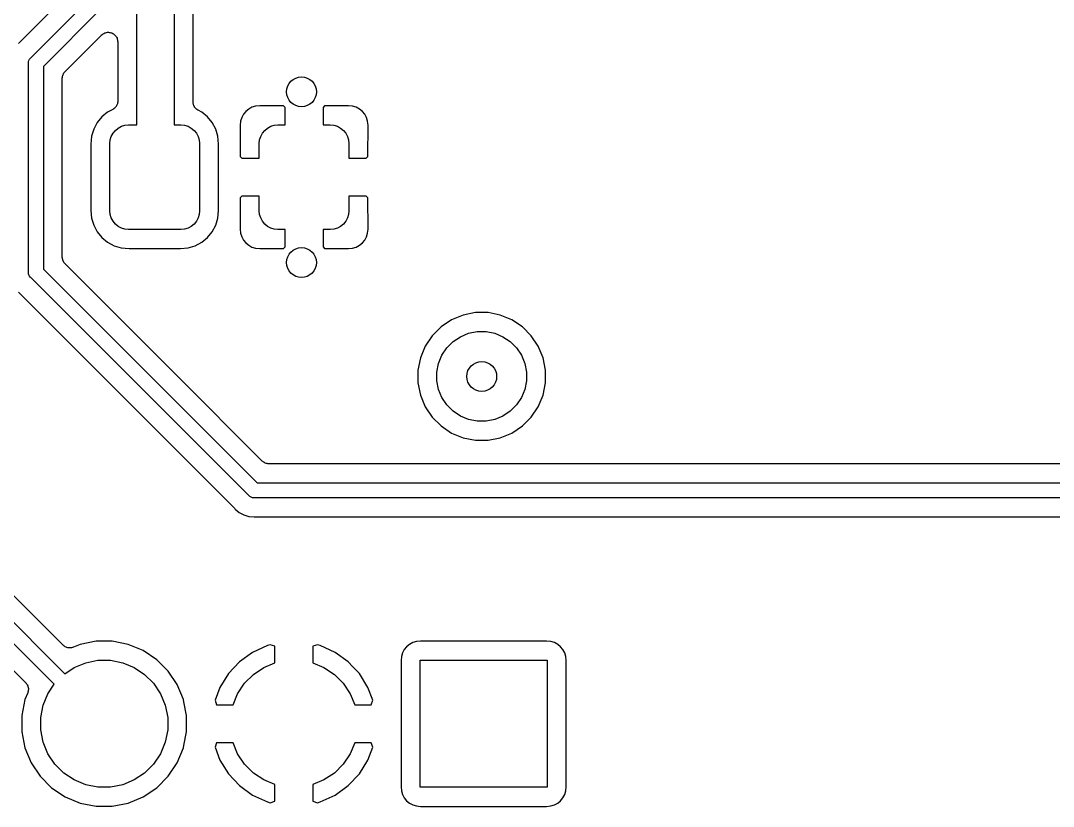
# Model space of a CAD drawing. Extents: x 49 to 143, y -158 to -38.
# Drawn here: x 95.94 to 109.76, y -112.94 to -102.43 of the extents above; entities that cross this region are included whole.
import ezdxf

# ---------------------------------------------------------------- set-up
doc = ezdxf.new("R2010")
doc.units = 0
doc.layers.add('BLACK', color=7, linetype='CONTINUOUS')

msp = doc.modelspace()

# ---------------------------------------------------------------- linework, layer by layer
at = {"layer": 'BLACK', "linetype": 'CONTINUOUS'}
for p, q in [((97.489, -103.821), (97.489, -99.9982)), ((97.989, -99.9982), (97.989, -103.821)), ((98.243, -103.512), (98.243, -100.381)), ((96.5478, -102.088), (95.9054, -102.73)), ((96.0718, -102.923), (96.839, -102.156)), ((97.0062, -102.271), (96.239, -103.038)), ((97.0608, -102.59), (97.0727, -102.587)), ((97.0727, -102.587), (97.0842, -102.583)), ((97.0842, -102.583), (97.0844, -102.583)), ((97.0844, -102.583), (97.0846, -102.583)), ((97.0846, -102.583), (97.0968, -102.582)), ((97.0968, -102.582), (97.1089, -102.581)), ((97.1089, -102.581), (97.1091, -102.581)), ((97.1091, -102.581), (97.1093, -102.581)), ((97.1093, -102.581), (97.1214, -102.583)), ((97.1214, -102.583), (97.1335, -102.584)), ((97.1335, -102.584), (97.1338, -102.584)), ((97.1338, -102.584), (97.134, -102.584)), ((97.134, -102.584), (97.1455, -102.588)), ((97.1455, -102.588), (97.1572, -102.591)), ((96.5302, -103.106), (97.0182, -102.618)), ((97.0182, -102.618), (97.0191, -102.618)), ((97.0191, -102.618), (97.0191, -102.617)), ((97.0191, -102.617), (97.0192, -102.617)), ((97.0192, -102.617), (97.0195, -102.617)), ((97.0195, -102.617), (97.0291, -102.61)), ((97.0291, -102.61), (97.0385, -102.602)), ((97.0385, -102.602), (97.0387, -102.602)), ((97.0387, -102.602), (97.0388, -102.602)), ((97.0388, -102.602), (97.0497, -102.596)), ((97.0497, -102.596), (97.0604, -102.59)), ((97.0604, -102.59), (97.0606, -102.59)), ((97.0606, -102.59), (97.0608, -102.59)), ((97.1572, -102.591), (97.1574, -102.591)), ((97.1574, -102.591), (97.1576, -102.591)), ((97.1576, -102.591), (97.1683, -102.597)), ((97.1683, -102.597), (97.179, -102.603)), ((97.179, -102.603), (97.1792, -102.603)), ((97.1792, -102.603), (97.1794, -102.603)), ((97.1794, -102.603), (97.1888, -102.611)), ((97.1888, -102.611), (97.1981, -102.619)), ((97.1981, -102.619), (97.1983, -102.619)), ((97.1983, -102.619), (97.1984, -102.619)), ((97.1984, -102.619), (97.2061, -102.629)), ((97.2061, -102.629), (97.2138, -102.638)), ((97.2138, -102.638), (97.2139, -102.638)), ((97.2139, -102.638), (97.214, -102.638)), ((97.214, -102.638), (97.2198, -102.649)), ((97.2198, -102.649), (97.2254, -102.66)), ((97.2254, -102.66), (97.2255, -102.66)), ((97.2255, -102.66), (97.2256, -102.66)), ((97.2256, -102.66), (97.2291, -102.672)), ((97.2291, -102.672), (97.2326, -102.684)), ((97.2326, -102.684), (97.2326, -102.684)), ((97.2326, -102.684), (97.2327, -102.684)), ((97.2327, -102.684), (97.2338, -102.696)), ((97.2338, -102.696), (97.235, -102.708)), ((97.235, -102.708), (97.235, -103.502)), ((96.0385, -102.997), (96.0404, -102.977)), ((96.039, -103.002), (96.0385, -102.997)), ((96.039, -105.786), (96.039, -103.002)), ((96.0404, -102.977), (96.0462, -102.959)), ((96.0462, -102.959), (96.0555, -102.941)), ((96.0555, -102.941), (96.0648, -102.93)), ((96.0648, -102.93), (96.0679, -102.926)), ((96.0679, -102.926), (96.0718, -102.923)), ((96.239, -103.038), (96.239, -105.75)), ((96.5033, -103.146), (96.5089, -103.136)), ((96.5089, -103.136), (96.5145, -103.126)), ((96.5145, -103.126), (96.5149, -103.125)), ((96.5149, -103.125), (96.5152, -103.124)), ((96.5152, -103.124), (96.5228, -103.115)), ((96.5228, -103.115), (96.5302, -103.106)), ((96.493, -103.194), (96.4943, -103.183)), ((96.493, -103.196), (96.493, -103.194)), ((96.493, -105.592), (96.493, -103.196)), ((96.493, -103.196), (96.493, -103.196)), ((96.493, -103.196), (96.493, -103.196)), ((96.493, -103.196), (96.493, -103.196)), ((96.4943, -103.183), (96.4955, -103.171)), ((96.4955, -103.171), (96.4957, -103.17)), ((96.4957, -103.17), (96.4958, -103.17)), ((96.4958, -103.17), (96.4993, -103.159)), ((96.4993, -103.159), (96.5028, -103.147)), ((96.5028, -103.147), (96.5031, -103.147)), ((96.5031, -103.147), (96.5033, -103.146)), ((97.2247, -103.552), (97.222, -103.557)), ((97.2268, -103.546), (97.2247, -103.552)), ((97.2294, -103.539), (97.2268, -103.546)), ((97.2305, -103.534), (97.2294, -103.539)), ((97.2322, -103.529), (97.2305, -103.534)), ((97.233, -103.522), (97.2322, -103.529)), ((97.2343, -103.515), (97.233, -103.522)), ((97.2344, -103.51), (97.2343, -103.515)), ((97.235, -103.504), (97.2344, -103.51)), ((97.235, -103.502), (97.235, -103.504)), ((98.2435, -103.518), (98.243, -103.512)), ((98.2435, -103.523), (98.2435, -103.518)), ((98.2448, -103.53), (98.2435, -103.523)), ((98.2454, -103.537), (98.2448, -103.53)), ((98.247, -103.542), (98.2454, -103.537)), ((98.2481, -103.548), (98.247, -103.542)), ((98.2506, -103.554), (98.2481, -103.548)), ((98.2526, -103.56), (98.2506, -103.554)), ((97.0991, -103.651), (97.0225, -103.714)), ((97.1679, -103.614), (97.0991, -103.651)), ((97.1726, -103.611), (97.1679, -103.614)), ((97.1775, -103.608), (97.1726, -103.611)), ((97.1828, -103.604), (97.1775, -103.608)), ((97.1885, -103.6), (97.1828, -103.604)), ((97.1925, -103.596), (97.1885, -103.6)), ((97.1969, -103.593), (97.1925, -103.596)), ((97.2012, -103.588), (97.1969, -103.593)), ((97.206, -103.583), (97.2012, -103.588)), ((97.2092, -103.578), (97.206, -103.583)), ((97.2128, -103.574), (97.2092, -103.578)), ((97.2161, -103.568), (97.2128, -103.574)), ((97.2198, -103.562), (97.2161, -103.568)), ((97.222, -103.557), (97.2198, -103.562)), ((98.2552, -103.565), (98.2526, -103.56)), ((98.2573, -103.571), (98.2552, -103.565)), ((98.261, -103.576), (98.2573, -103.571)), ((98.2642, -103.582), (98.261, -103.576)), ((98.2678, -103.587), (98.2642, -103.582)), ((98.2709, -103.591), (98.2678, -103.587)), ((98.2756, -103.596), (98.2709, -103.591)), ((98.2799, -103.601), (98.2756, -103.596)), ((98.2842, -103.605), (98.2799, -103.601)), ((98.2882, -103.609), (98.2842, -103.605)), ((98.2938, -103.613), (98.2882, -103.609)), ((98.299, -103.617), (98.2938, -103.613)), ((98.3039, -103.62), (98.299, -103.617)), ((98.3086, -103.623), (98.3039, -103.62)), ((98.3101, -103.624), (98.3086, -103.623)), ((98.3605, -103.651), (98.3101, -103.624)), ((98.4371, -103.714), (98.3605, -103.651)), ((98.9176, -103.679), (98.894, -103.723)), ((98.9493, -103.641), (98.9176, -103.679)), ((98.988, -103.609), (98.9493, -103.641)), ((99.0321, -103.585), (98.988, -103.609)), ((99.08, -103.571), (99.0321, -103.585)), ((99.1357, -103.565), (99.08, -103.571)), ((99.4547, -103.567), (99.1357, -103.565)), ((99.4758, -103.588), (99.4547, -103.567)), ((99.4758, -103.821), (99.4758, -103.588)), ((100.005, -103.567), (99.9838, -103.588)), ((99.9838, -103.588), (99.9838, -103.821)), ((100.324, -103.565), (100.005, -103.567)), ((100.38, -103.571), (100.324, -103.565)), ((100.427, -103.585), (100.38, -103.571)), ((100.472, -103.609), (100.427, -103.585)), ((100.51, -103.641), (100.472, -103.609)), ((100.542, -103.679), (100.51, -103.641)), ((100.566, -103.723), (100.542, -103.679)), ((96.9597, -103.79), (96.913, -103.878)), ((97.0225, -103.714), (96.9597, -103.79)), ((97.2841, -103.84), (97.331, -103.826)), ((97.331, -103.826), (97.3798, -103.821)), ((97.3798, -103.821), (97.489, -103.821)), ((97.989, -103.821), (98.0798, -103.821)), ((98.0798, -103.821), (98.1286, -103.826)), ((98.1286, -103.826), (98.1755, -103.84)), ((98.4999, -103.79), (98.4371, -103.714)), ((98.5466, -103.878), (98.4999, -103.79)), ((98.8795, -103.771), (98.874, -103.827)), ((98.874, -103.827), (98.8756, -104.246)), ((98.894, -103.723), (98.8795, -103.771)), ((99.2841, -103.84), (99.331, -103.826)), ((99.331, -103.826), (99.3798, -103.821)), ((99.3798, -103.821), (99.4758, -103.821)), ((99.9838, -103.821), (100.08, -103.821)), ((100.08, -103.821), (100.129, -103.826)), ((100.129, -103.826), (100.175, -103.84)), ((100.58, -103.771), (100.566, -103.723)), ((100.586, -103.827), (100.58, -103.771)), ((100.584, -104.246), (100.586, -103.827)), ((96.913, -103.878), (96.8843, -103.972)), ((97.1488, -103.975), (97.1719, -103.932)), ((97.1719, -103.932), (97.203, -103.894)), ((97.203, -103.894), (97.2409, -103.863)), ((97.2409, -103.863), (97.2841, -103.84)), ((98.1755, -103.84), (98.2187, -103.863)), ((98.2187, -103.863), (98.2566, -103.894)), ((98.2566, -103.894), (98.2877, -103.932)), ((98.2877, -103.932), (98.3108, -103.975)), ((98.5753, -103.972), (98.5466, -103.878)), ((99.1488, -103.975), (99.1719, -103.932)), ((99.1719, -103.932), (99.203, -103.894)), ((99.203, -103.894), (99.2409, -103.863)), ((99.2409, -103.863), (99.2841, -103.84)), ((100.175, -103.84), (100.219, -103.863)), ((100.219, -103.863), (100.257, -103.894)), ((100.257, -103.894), (100.288, -103.932)), ((100.288, -103.932), (100.311, -103.975)), ((96.8843, -103.972), (96.874, -104.077)), ((96.874, -104.077), (96.874, -104.965)), ((97.1298, -104.071), (97.1346, -104.022)), ((97.1298, -104.971), (97.1298, -104.071)), ((97.1346, -104.022), (97.1488, -103.975)), ((98.3108, -103.975), (98.325, -104.022)), ((98.325, -104.022), (98.3298, -104.071)), ((98.3298, -104.071), (98.3298, -104.971)), ((98.5856, -104.077), (98.5753, -103.972)), ((98.5856, -104.965), (98.5856, -104.077)), ((99.1298, -104.071), (99.1346, -104.022)), ((99.1298, -104.267), (99.1298, -104.071)), ((99.1346, -104.022), (99.1488, -103.975)), ((100.311, -103.975), (100.325, -104.022)), ((100.325, -104.022), (100.33, -104.071)), ((100.33, -104.071), (100.33, -104.267)), ((98.8756, -104.246), (98.8967, -104.267)), ((100.563, -104.267), (100.584, -104.246)), ((98.8967, -104.267), (99.1298, -104.267)), ((100.33, -104.267), (100.563, -104.267)), ((98.8756, -104.796), (98.874, -105.215)), ((98.8967, -104.775), (98.8756, -104.796)), ((99.1298, -104.775), (98.8967, -104.775)), ((99.1298, -104.971), (99.1298, -104.775)), ((100.33, -104.775), (100.33, -104.971)), ((100.563, -104.775), (100.33, -104.775)), ((100.584, -104.796), (100.563, -104.775)), ((100.586, -105.215), (100.584, -104.796)), ((96.874, -104.965), (96.8843, -105.07)), ((96.8843, -105.07), (96.913, -105.164)), ((97.1346, -105.02), (97.1298, -104.971)), ((97.1488, -105.067), (97.1346, -105.02)), ((97.1719, -105.11), (97.1488, -105.067)), ((98.3108, -105.067), (98.2877, -105.11)), ((98.325, -105.02), (98.3108, -105.067)), ((98.3298, -104.971), (98.325, -105.02)), ((98.5466, -105.164), (98.5753, -105.07)), ((98.5753, -105.07), (98.5856, -104.965)), ((99.1346, -105.02), (99.1298, -104.971)), ((99.1488, -105.067), (99.1346, -105.02)), ((99.1719, -105.11), (99.1488, -105.067)), ((100.311, -105.067), (100.288, -105.11)), ((100.325, -105.02), (100.311, -105.067)), ((100.33, -104.971), (100.325, -105.02)), ((90.539, -105.18), (96.5254, -111.167)), ((96.913, -105.164), (96.9597, -105.252)), ((97.203, -105.148), (97.1719, -105.11)), ((97.2409, -105.179), (97.203, -105.148)), ((97.2841, -105.202), (97.2409, -105.179)), ((97.331, -105.216), (97.2841, -105.202)), ((98.1755, -105.202), (98.1286, -105.216)), ((98.2187, -105.179), (98.1755, -105.202)), ((98.2566, -105.148), (98.2187, -105.179)), ((98.2877, -105.11), (98.2566, -105.148)), ((98.4999, -105.252), (98.5466, -105.164)), ((98.874, -105.215), (98.8795, -105.271)), ((99.203, -105.148), (99.1719, -105.11)), ((99.2409, -105.179), (99.203, -105.148)), ((99.2841, -105.202), (99.2409, -105.179)), ((99.331, -105.216), (99.2841, -105.202)), ((100.175, -105.202), (100.129, -105.216)), ((100.219, -105.179), (100.175, -105.202)), ((100.257, -105.148), (100.219, -105.179)), ((100.288, -105.11), (100.257, -105.148)), ((100.58, -105.271), (100.586, -105.215)), ((96.3839, -111.308), (90.3718, -105.296)), ((96.5024, -110.785), (91.0536, -105.336)), ((96.9597, -105.252), (97.0225, -105.328)), ((97.0225, -105.328), (97.0991, -105.391)), ((97.3798, -105.221), (97.331, -105.216)), ((98.0798, -105.221), (97.3798, -105.221)), ((98.1286, -105.216), (98.0798, -105.221)), ((98.3605, -105.391), (98.4371, -105.328)), ((98.4371, -105.328), (98.4999, -105.252)), ((98.8795, -105.271), (98.894, -105.319)), ((98.894, -105.319), (98.9176, -105.363)), ((99.3798, -105.221), (99.331, -105.216)), ((99.4758, -105.221), (99.3798, -105.221)), ((99.4758, -105.454), (99.4758, -105.221)), ((100.08, -105.221), (99.9838, -105.221)), ((99.9838, -105.221), (99.9838, -105.454)), ((100.129, -105.216), (100.08, -105.221)), ((100.542, -105.363), (100.566, -105.319)), ((100.566, -105.319), (100.58, -105.271)), ((90.2054, -105.489), (96.0018, -111.285)), ((97.0991, -105.391), (97.1865, -105.438)), ((97.1865, -105.438), (97.2812, -105.467)), ((97.2812, -105.467), (97.386, -105.477)), ((97.386, -105.477), (98.0736, -105.477)), ((98.0736, -105.477), (98.1784, -105.467)), ((98.1784, -105.467), (98.2731, -105.438)), ((98.2731, -105.438), (98.3605, -105.391)), ((98.9176, -105.363), (98.9493, -105.401)), ((98.9493, -105.401), (98.988, -105.433)), ((98.988, -105.433), (99.0321, -105.457)), ((99.0321, -105.457), (99.08, -105.471)), ((99.08, -105.471), (99.1357, -105.477)), ((99.1357, -105.477), (99.4547, -105.475)), ((99.4547, -105.475), (99.4758, -105.454)), ((99.9838, -105.454), (100.005, -105.475)), ((100.005, -105.475), (100.324, -105.477)), ((100.324, -105.477), (100.38, -105.471)), ((100.38, -105.471), (100.427, -105.457)), ((100.427, -105.457), (100.472, -105.433)), ((100.472, -105.433), (100.51, -105.401)), ((100.51, -105.401), (100.542, -105.363)), ((96.4941, -105.603), (96.493, -105.592)), ((96.4952, -105.615), (96.4941, -105.603)), ((96.4954, -105.616), (96.4952, -105.615)), ((96.4988, -105.628), (96.4954, -105.616)), ((96.4954, -105.616), (96.4954, -105.616)), ((96.5021, -105.639), (96.4988, -105.628)), ((96.239, -105.75), (99.1014, -108.612)), ((96.5024, -105.64), (96.5021, -105.639)), ((96.5026, -105.64), (96.5024, -105.64)), ((96.5081, -105.651), (96.5026, -105.64)), ((96.5135, -105.661), (96.5081, -105.651)), ((96.5139, -105.661), (96.5135, -105.661)), ((96.5142, -105.662), (96.5139, -105.661)), ((96.5216, -105.671), (96.5142, -105.662)), ((96.529, -105.68), (96.5216, -105.671)), ((96.5299, -105.681), (96.529, -105.68)), ((96.5302, -105.682), (96.5299, -105.681)), ((96.5299, -105.681), (96.5299, -105.681)), ((96.5299, -105.681), (96.5299, -105.681)), ((98.0298, -107.181), (96.5302, -105.682)), ((96.0385, -105.791), (96.039, -105.786)), ((96.039, -105.796), (96.0385, -105.791)), ((96.0398, -105.804), (96.039, -105.796)), ((96.039, -105.796), (96.039, -105.796)), ((96.0404, -105.811), (96.0398, -105.804)), ((96.042, -105.816), (96.0404, -105.811)), ((96.0462, -105.829), (96.042, -105.816)), ((96.0555, -105.847), (96.0462, -105.829)), ((96.0679, -105.862), (96.0555, -105.847)), ((96.0718, -105.865), (96.0679, -105.862)), ((98.9858, -108.779), (96.0718, -105.865)), ((95.9054, -106.058), (98.793, -108.946)), ((101.703, -106.431), (101.564, -106.525)), ((101.859, -106.367), (101.703, -106.431)), ((102.024, -106.334), (101.859, -106.367)), ((102.192, -106.334), (102.024, -106.334)), ((102.357, -106.367), (102.192, -106.334)), ((102.513, -106.431), (102.357, -106.367)), ((102.652, -106.525), (102.513, -106.431)), ((101.564, -106.525), (101.445, -106.644)), ((101.933, -106.611), (102.049, -106.588)), ((102.049, -106.588), (102.167, -106.588)), ((102.167, -106.588), (102.283, -106.611)), ((102.771, -106.644), (102.652, -106.525)), ((101.445, -106.644), (101.351, -106.783)), ((101.642, -106.806), (101.726, -106.722)), ((101.726, -106.722), (101.824, -106.656)), ((101.824, -106.656), (101.933, -106.611)), ((102.283, -106.611), (102.392, -106.656)), ((102.392, -106.656), (102.49, -106.722)), ((102.49, -106.722), (102.574, -106.806)), ((102.865, -106.783), (102.771, -106.644)), ((101.351, -106.783), (101.287, -106.939)), ((101.576, -106.904), (101.642, -106.806)), ((102.574, -106.806), (102.64, -106.904)), ((102.929, -106.939), (102.865, -106.783)), ((101.287, -106.939), (101.254, -107.104)), ((101.508, -107.129), (101.531, -107.013)), ((101.531, -107.013), (101.576, -106.904)), ((102.64, -106.904), (102.685, -107.013)), ((102.685, -107.013), (102.708, -107.129)), ((102.962, -107.104), (102.929, -106.939)), ((101.254, -107.104), (101.254, -107.272)), ((101.508, -107.247), (101.508, -107.129)), ((102.708, -107.129), (102.708, -107.247)), ((102.962, -107.272), (102.962, -107.104)), ((99.1694, -108.321), (98.0298, -107.181)), ((101.254, -107.272), (101.287, -107.437)), ((101.531, -107.363), (101.508, -107.247)), ((102.708, -107.247), (102.685, -107.363)), ((102.929, -107.437), (102.962, -107.272)), ((101.576, -107.472), (101.531, -107.363)), ((102.685, -107.363), (102.64, -107.472)), ((101.287, -107.437), (101.351, -107.593)), ((101.642, -107.57), (101.576, -107.472)), ((102.64, -107.472), (102.574, -107.57)), ((102.865, -107.593), (102.929, -107.437)), ((101.351, -107.593), (101.445, -107.732)), ((101.726, -107.654), (101.642, -107.57)), ((101.824, -107.72), (101.726, -107.654)), ((102.49, -107.654), (102.392, -107.72)), ((102.574, -107.57), (102.49, -107.654)), ((102.771, -107.732), (102.865, -107.593)), ((101.445, -107.732), (101.564, -107.851)), ((101.933, -107.765), (101.824, -107.72)), ((102.049, -107.788), (101.933, -107.765)), ((102.167, -107.788), (102.049, -107.788)), ((102.283, -107.765), (102.167, -107.788)), ((102.392, -107.72), (102.283, -107.765)), ((102.652, -107.851), (102.771, -107.732)), ((101.564, -107.851), (101.703, -107.945)), ((101.703, -107.945), (101.859, -108.009)), ((102.357, -108.009), (102.513, -107.945)), ((102.513, -107.945), (102.652, -107.851)), ((101.859, -108.009), (102.024, -108.042)), ((102.024, -108.042), (102.192, -108.042)), ((102.192, -108.042), (102.357, -108.009)), ((99.1785, -108.328), (99.1694, -108.321)), ((99.1875, -108.336), (99.1785, -108.328)), ((99.1881, -108.336), (99.1875, -108.336)), ((99.1886, -108.337), (99.1881, -108.336)), ((99.1989, -108.342), (99.1886, -108.337)), ((99.2092, -108.348), (99.1989, -108.342)), ((99.2098, -108.348), (99.2092, -108.348)), ((99.2104, -108.348), (99.2098, -108.348)), ((99.2216, -108.352), (99.2104, -108.348)), ((99.2328, -108.355), (99.2216, -108.352)), ((99.2335, -108.355), (99.2328, -108.355)), ((99.2341, -108.355), (99.2335, -108.355)), ((99.2458, -108.357), (99.2341, -108.355)), ((99.2575, -108.358), (99.2458, -108.357)), ((99.2588, -108.358), (99.2575, -108.358)), ((99.2592, -108.358), (99.2588, -108.358)), ((99.2588, -108.358), (99.2588, -108.358)), ((99.2588, -108.358), (99.2588, -108.358)), ((116.006, -108.358), (99.2592, -108.358)), ((99.1014, -108.612), (116.164, -108.612)), ((98.9889, -108.783), (98.9858, -108.779)), ((99.0042, -108.796), (98.9889, -108.783)), ((99.0123, -108.8), (99.0042, -108.796)), ((99.0215, -108.805), (99.0123, -108.8)), ((99.0404, -108.811), (99.0215, -108.805)), ((98.793, -108.946), (98.7942, -108.947)), ((98.7942, -108.947), (98.7976, -108.951)), ((99.0422, -108.811), (99.0404, -108.811)), ((99.0551, -108.812), (99.0422, -108.811)), ((99.06, -108.812), (99.0551, -108.812)), ((99.0551, -108.812), (99.0551, -108.812)), ((99.0649, -108.812), (99.06, -108.812)), ((116.2, -108.812), (99.0649, -108.812)), ((98.7976, -108.951), (98.8013, -108.955)), ((98.8013, -108.955), (98.8085, -108.964)), ((98.8085, -108.964), (98.8624, -109.008)), ((98.8624, -109.008), (98.9239, -109.041)), ((98.9239, -109.041), (98.9751, -109.056)), ((98.9751, -109.056), (98.9752, -109.056)), ((98.9752, -109.056), (98.9906, -109.061)), ((98.9906, -109.061), (99.06, -109.068)), ((99.06, -109.068), (99.0712, -109.067)), ((99.0712, -109.067), (99.0729, -109.066)), ((99.0729, -109.066), (99.0783, -109.067)), ((99.0783, -109.067), (99.0836, -109.066)), ((99.0836, -109.066), (116.181, -109.066)), ((96.9447, -110.732), (96.7314, -110.775)), ((97.1621, -110.732), (96.9447, -110.732)), ((97.3754, -110.775), (97.1621, -110.732)), ((101.234, -110.736), (101.186, -110.75)), ((101.29, -110.73), (101.234, -110.736)), ((102.977, -110.73), (101.29, -110.73)), ((103.033, -110.736), (102.977, -110.73)), ((103.081, -110.75), (103.033, -110.736)), ((96.5116, -110.792), (96.5024, -110.785)), ((96.5207, -110.8), (96.5116, -110.792)), ((96.5212, -110.8), (96.5207, -110.8)), ((96.5216, -110.8), (96.5212, -110.8)), ((96.532, -110.806), (96.5216, -110.8)), ((96.5424, -110.812), (96.532, -110.806)), ((96.5429, -110.812), (96.5424, -110.812)), ((96.5434, -110.812), (96.5429, -110.812)), ((96.5548, -110.816), (96.5434, -110.812)), ((96.566, -110.819), (96.5548, -110.816)), ((96.5666, -110.819), (96.566, -110.819)), ((96.5671, -110.819), (96.5666, -110.819)), ((96.579, -110.82), (96.5671, -110.819)), ((96.5907, -110.822), (96.579, -110.82)), ((96.5912, -110.822), (96.5907, -110.822)), ((96.5918, -110.822), (96.5912, -110.822)), ((96.6036, -110.821), (96.5918, -110.822)), ((96.6154, -110.82), (96.6036, -110.821)), ((96.6159, -110.82), (96.6154, -110.82)), ((96.6165, -110.819), (96.6159, -110.82)), ((96.6278, -110.816), (96.6165, -110.819)), ((96.6392, -110.813), (96.6278, -110.816)), ((96.6402, -110.812), (96.6392, -110.813)), ((96.6403, -110.812), (96.6402, -110.812)), ((96.6402, -110.812), (96.6402, -110.812)), ((96.6408, -110.812), (96.6403, -110.812)), ((96.7314, -110.775), (96.6408, -110.812)), ((97.5763, -110.858), (97.3754, -110.775)), ((97.7572, -110.979), (97.5763, -110.858)), ((99.0404, -110.881), (98.8648, -111.008)), ((99.241, -110.79), (99.0404, -110.881)), ((99.2754, -110.78), (99.241, -110.79)), ((99.3394, -110.8), (99.2754, -110.78)), ((99.3394, -111.021), (99.3394, -110.8)), ((99.9114, -110.78), (99.8474, -110.8)), ((99.8474, -110.8), (99.8474, -111.021)), ((99.9458, -110.79), (99.9114, -110.78)), ((100.146, -110.881), (99.9458, -110.79)), ((100.322, -111.008), (100.146, -110.881)), ((101.071, -110.844), (101.048, -110.889)), ((101.103, -110.806), (101.071, -110.844)), ((101.142, -110.774), (101.103, -110.806)), ((101.186, -110.75), (101.142, -110.774)), ((103.125, -110.774), (103.081, -110.75)), ((103.164, -110.806), (103.125, -110.774)), ((103.196, -110.844), (103.164, -110.806)), ((103.219, -110.889), (103.196, -110.844)), ((96.6508, -111.083), (96.8055, -111.019)), ((96.8055, -111.019), (96.9697, -110.986)), ((96.9697, -110.986), (97.1371, -110.986)), ((97.1371, -110.986), (97.3013, -111.019)), ((97.3013, -111.019), (97.456, -111.083)), ((97.9109, -111.132), (97.7572, -110.979)), ((98.8648, -111.008), (98.7171, -111.166)), ((99.1908, -111.083), (99.3394, -111.021)), ((99.8474, -111.021), (99.996, -111.083)), ((100.383, -111.073), (100.322, -111.008)), ((101.033, -110.936), (101.028, -110.992)), ((101.028, -110.992), (101.028, -112.68)), ((101.048, -110.889), (101.033, -110.936)), ((101.283, -112.686), (101.283, -110.986)), ((101.283, -110.986), (102.983, -110.986)), ((102.983, -110.986), (102.983, -112.686)), ((103.234, -110.936), (103.219, -110.889)), ((103.239, -110.992), (103.234, -110.936)), ((103.239, -112.68), (103.239, -110.992)), ((96.5254, -111.167), (96.6508, -111.083)), ((97.456, -111.083), (97.5952, -111.176)), ((98.0318, -111.313), (97.9109, -111.132)), ((99.0516, -111.176), (99.1908, -111.083)), ((99.996, -111.083), (100.135, -111.176)), ((100.47, -111.166), (100.383, -111.073)), ((96.0018, -111.285), (96.0022, -111.286)), ((96.0022, -111.286), (96.0023, -111.286)), ((96.0023, -111.286), (96.0023, -111.286)), ((96.0023, -111.286), (96.003, -111.286)), ((96.003, -111.286), (96.0104, -111.296)), ((96.0104, -111.296), (96.0179, -111.305)), ((97.5952, -111.176), (97.7136, -111.294)), ((97.7136, -111.294), (97.8067, -111.434)), ((98.7171, -111.166), (98.6031, -111.35)), ((98.8401, -111.434), (98.9332, -111.294)), ((98.9332, -111.294), (99.0516, -111.176)), ((100.135, -111.176), (100.254, -111.294)), ((100.254, -111.294), (100.347, -111.434)), ((100.584, -111.35), (100.47, -111.166)), ((96.0293, -111.424), (95.9918, -111.514)), ((96.0179, -111.305), (96.0182, -111.305)), ((96.0182, -111.305), (96.0185, -111.306)), ((96.0185, -111.306), (96.024, -111.316)), ((96.024, -111.316), (96.0295, -111.327)), ((96.0328, -111.412), (96.0293, -111.424)), ((96.0295, -111.327), (96.0297, -111.327)), ((96.0297, -111.327), (96.0299, -111.328)), ((96.0299, -111.328), (96.0332, -111.339)), ((96.0363, -111.401), (96.0328, -111.412)), ((96.0332, -111.339), (96.0366, -111.351)), ((96.0364, -111.4), (96.0363, -111.401)), ((96.0365, -111.4), (96.0364, -111.4)), ((96.0377, -111.388), (96.0365, -111.4)), ((96.0366, -111.351), (96.0367, -111.351)), ((96.0367, -111.351), (96.0368, -111.352)), ((96.0368, -111.352), (96.0379, -111.363)), ((96.039, -111.376), (96.0377, -111.388)), ((96.0379, -111.363), (96.039, -111.375)), ((96.039, -111.375), (96.0389, -111.376)), ((96.0389, -111.376), (96.039, -111.376)), ((96.2361, -111.588), (96.3001, -111.434)), ((96.3001, -111.434), (96.3839, -111.308)), ((97.8067, -111.434), (97.8707, -111.588)), ((98.115, -111.514), (98.0318, -111.313)), ((98.6031, -111.35), (98.5382, -111.523)), ((98.7786, -111.582), (98.8401, -111.434)), ((100.347, -111.434), (100.408, -111.582)), ((100.649, -111.523), (100.584, -111.35)), ((95.9918, -111.514), (95.9494, -111.727)), ((98.1209, -111.544), (98.115, -111.514)), ((98.1574, -111.727), (98.1209, -111.544)), ((98.5382, -111.523), (98.5571, -111.582)), ((100.63, -111.582), (100.649, -111.523)), ((96.2034, -111.752), (96.2361, -111.588)), ((97.8707, -111.588), (97.9034, -111.752)), ((98.5571, -111.582), (98.7786, -111.582)), ((100.408, -111.582), (100.63, -111.582)), ((95.9494, -111.727), (95.9494, -111.945)), ((96.2034, -111.92), (96.2034, -111.752)), ((97.9034, -111.752), (97.9034, -111.92)), ((98.1574, -111.945), (98.1574, -111.727)), ((95.9494, -111.945), (95.9918, -112.158)), ((96.2361, -112.084), (96.2034, -111.92)), ((97.9034, -111.92), (97.8707, -112.084)), ((98.1209, -112.128), (98.1574, -111.945)), ((96.3001, -112.239), (96.2361, -112.084)), ((97.8707, -112.084), (97.8067, -112.239)), ((98.115, -112.158), (98.1209, -112.128)), ((98.1209, -112.128), (98.1209, -112.128)), ((98.5571, -112.09), (98.5382, -112.15)), ((98.7786, -112.09), (98.5571, -112.09)), ((98.8401, -112.239), (98.7786, -112.09)), ((100.408, -112.09), (100.347, -112.239)), ((100.63, -112.09), (100.408, -112.09)), ((100.649, -112.15), (100.63, -112.09)), ((95.9918, -112.158), (96.075, -112.359)), ((96.3932, -112.378), (96.3001, -112.239)), ((97.8067, -112.239), (97.7136, -112.378)), ((98.0318, -112.359), (98.115, -112.158)), ((98.5382, -112.15), (98.6031, -112.323)), ((98.9332, -112.378), (98.8401, -112.239)), ((100.347, -112.239), (100.254, -112.378)), ((100.584, -112.323), (100.649, -112.15)), ((96.075, -112.359), (96.1959, -112.54)), ((96.5116, -112.496), (96.3932, -112.378)), ((97.7136, -112.378), (97.5952, -112.496)), ((97.9109, -112.54), (98.0318, -112.359)), ((98.6031, -112.323), (98.7171, -112.507)), ((99.0516, -112.496), (98.9332, -112.378)), ((100.254, -112.378), (100.135, -112.496)), ((100.47, -112.507), (100.584, -112.323)), ((96.1959, -112.54), (96.3496, -112.694)), ((96.6508, -112.589), (96.5116, -112.496)), ((97.5952, -112.496), (97.456, -112.589)), ((97.7572, -112.694), (97.9109, -112.54)), ((98.7171, -112.507), (98.8648, -112.665)), ((99.1908, -112.589), (99.0516, -112.496)), ((100.135, -112.496), (99.996, -112.589)), ((100.322, -112.665), (100.47, -112.507)), ((96.8055, -112.654), (96.6508, -112.589)), ((96.9697, -112.686), (96.8055, -112.654)), ((97.3013, -112.654), (97.1371, -112.686)), ((97.456, -112.589), (97.3013, -112.654)), ((98.8648, -112.665), (99.0404, -112.791)), ((99.3394, -112.651), (99.1908, -112.589)), ((99.3394, -112.872), (99.3394, -112.651)), ((99.996, -112.589), (99.8474, -112.651)), ((99.8474, -112.651), (99.8474, -112.872)), ((100.146, -112.791), (100.322, -112.665)), ((101.028, -112.68), (101.033, -112.736)), ((103.234, -112.736), (103.239, -112.68)), ((96.3496, -112.694), (96.5305, -112.815)), ((96.5305, -112.815), (96.7314, -112.898)), ((97.1371, -112.686), (96.9697, -112.686)), ((97.3754, -112.898), (97.5763, -112.815)), ((97.5763, -112.815), (97.7572, -112.694)), ((99.0404, -112.791), (99.241, -112.882)), ((99.9458, -112.882), (100.146, -112.791)), ((101.033, -112.736), (101.048, -112.784)), ((101.048, -112.784), (101.071, -112.828)), ((102.983, -112.686), (101.283, -112.686)), ((103.196, -112.828), (103.219, -112.784)), ((103.219, -112.784), (103.234, -112.736)), ((96.7314, -112.898), (96.9447, -112.94)), ((96.9447, -112.94), (97.1621, -112.94)), ((97.1621, -112.94), (97.3754, -112.898)), ((99.241, -112.882), (99.2754, -112.893)), ((99.2754, -112.893), (99.3394, -112.872)), ((99.8474, -112.872), (99.9114, -112.893)), ((99.9114, -112.893), (99.9458, -112.882)), ((101.071, -112.828), (101.103, -112.867)), ((101.103, -112.867), (101.142, -112.898)), ((101.142, -112.898), (101.186, -112.922)), ((101.186, -112.922), (101.234, -112.937)), ((101.234, -112.937), (101.29, -112.942)), ((101.29, -112.942), (102.977, -112.942)), ((102.977, -112.942), (103.033, -112.937)), ((103.033, -112.937), (103.081, -112.922)), ((103.081, -112.922), (103.125, -112.898)), ((103.125, -112.898), (103.164, -112.867)), ((103.164, -112.867), (103.196, -112.828))]:
    msp.add_line(p, q, dxfattribs=at)
at = {"layer": 'BLACK'}
for centre in [(99.695, -103.378), (99.695, -105.664), (102.108, -107.188)]:
    msp.add_circle(centre, 0.2, dxfattribs=at)

doc.saveas('drawing.dxf')
